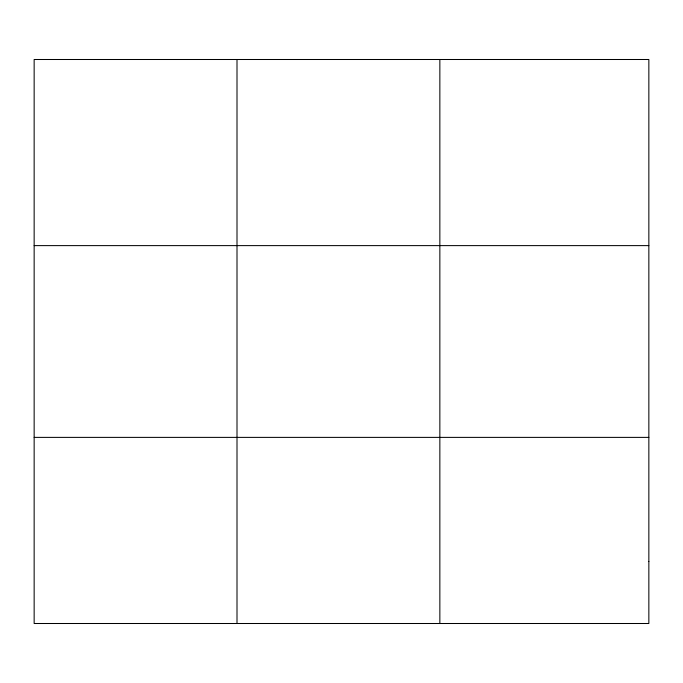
<?xml version="1.0" encoding="UTF-8"?>
<svg xmlns="http://www.w3.org/2000/svg" width="683" height="683" viewBox="0 0 683 683"><rect width="100%" height="100%" fill="white"/><g stroke="black" fill="none" stroke-linecap="round" stroke-linejoin="round"><path stroke-width="1.02" d="M237.001 59.498L237.001 623.502M439.852 59.498L439.852 623.502M34.15 245.615L648.85 245.615M34.15 437.385L648.85 437.385M648.85 561.46L648.85 623.502L34.15 623.502L34.15 59.498L648.85 59.498L648.85 561.46"/></g></svg>
